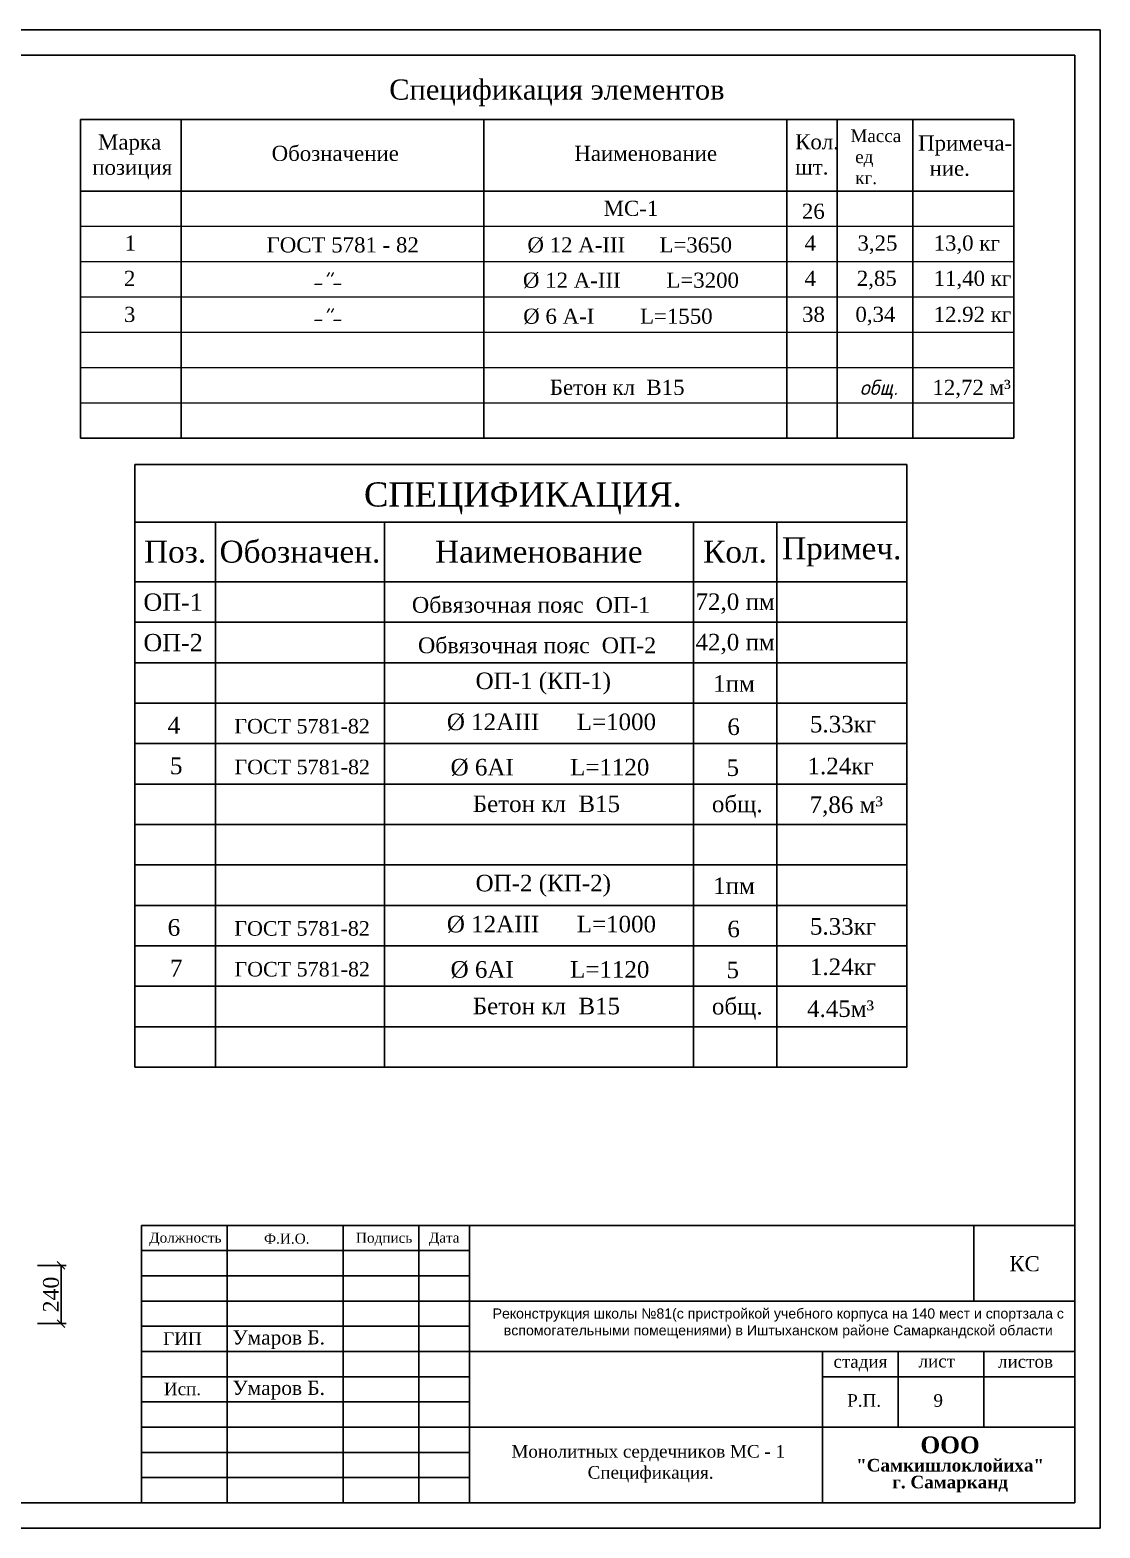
# Model space of a CAD drawing. Header units: millimetres. Extents: x 572274 to 2241483, y -888675 to -304135.
# Drawn here: x 1296401 to 1317612, y -645007 to -615307 of the extents above; entities that cross this region are included whole.
import ezdxf

# ---------------------------------------------------------------- set-up
doc = ezdxf.new("R2010")
doc.units = ezdxf.units.MM
doc.layers.add('Layer7', color=7, linetype='Continuous')
doc.layers.add('PLAN', color=250, linetype='Continuous', lineweight=25)
doc.layers.add('Оси и размеры', color=7, linetype='Continuous', lineweight=9)
doc.styles.add('Arial 3.', font='arial.ttf')
doc.styles.add('Arial Gyr', font='arial.ttf')
doc.styles.add('ISOCPEUR', font='isocpeui.ttf', dxfattribs={"height": 300})
doc.styles.get("Standard").update_dxf_attribs({"font": 'isocpeur.ttf'})
doc.styles.add('WMF-Times New Roman0', font='times.ttf')
doc.dimstyles.new('Копия ISO-25', dxfattribs={"dimtxt": 150, "dimasz": 150, "dimexe": 1.25, "dimexo": 0.625, "dimgap": 50, "dimtad": 1, "dimdec": 0, "dimtxsty": 'Standard', "dimblk": 'OBLIQUE', "dimcen": 2.5, "dimadec": 0, "dimazin": 0, "dimtfac": 1, "dimtdec": 0, "dimtmove": 0, "dimatfit": 3, "dimldrblk": 'OBLIQUE', "dimfxl": 1.25, "dimarcsym": 0})

# ---------------------------------------------------------------- blocks, each defined once
blk = doc.blocks.new('12')
at = {"color": 5, "lineweight": 30}
for p, q in [((4038680, 3054550), (4038680, 3049050)), ((4038680, 3054550), (4038680, 3049050)), ((4038680, 3054550), (4038680, 3049050)), ((4057180, 3054550), (4038680, 3054550)), ((4057180, 3054550), (4038680, 3054550)), ((4057180, 3054550), (4038680, 3054550)), ((4040380, 3054550), (4040380, 3049050)), ((4040380, 3054550), (4040380, 3049050)), ((4042680, 3054550), (4042680, 3049050)), ((4044180, 3054550), (4044180, 3049050)), ((4045180, 3054550), (4045180, 3049050)), ((4057180, 3049050), (4057180, 3054550)), ((4057180, 3054550), (4057180, 3049050)), ((4045180, 3054050), (4038680, 3054050)), ((4045180, 3053550), (4038680, 3053550)), ((4057180, 3053050), (4038680, 3053050)), ((4045180, 3052550), (4038680, 3052550)), ((4038680, 3052050), (4057180, 3052050)), ((4052180, 3049050), (4052180, 3052050)), ((4053680, 3050550), (4053680, 3052050)), ((4055380, 3050550), (4055380, 3052050)), ((4038680, 3051550), (4045180, 3051550)), ((4052180, 3051550), (4057180, 3051550)), ((4038680, 3051050), (4045180, 3051050)), ((4038680, 3050550), (4057180, 3050550)), ((4038680, 3050050), (4045180, 3050050)), ((4038680, 3049550), (4045180, 3049550)), ((4038680, 3049050), (4057180, 3049050))]:
    blk.add_line(p, q, dxfattribs=at)
blk = doc.blocks.new('_Oblique')
at = {"color": 0, "linetype": 'ByBlock', "lineweight": -2}
blk.add_line((-0.5, -0.5), (0.5, 0.5), dxfattribs=at)
blk = doc.blocks.new('*D935')
at = {"color": 0, "lineweight": -2, "transparency": 16777216}
for p, q in [((1296548, -639801), (1297118, -639801)), ((1297018, -639801), (1297018, -640954)), ((1296548, -640954), (1297118, -640954))]:
    blk.add_line(p, q, dxfattribs=at)
at = {"layer": 'Defpoints', "color": 0, "lineweight": 25, "transparency": 16777216}
for p in [(1296498, -639801), (1296498, -640954), (1297018, -640954)]:
    blk.add_point(p, dxfattribs=at)
at = {"color": 0, "lineweight": -2, "transparency": 16777216, "xscale": 150, "yscale": 150, "zscale": 150}
for p, rotation in [((1297018, -639801), 90), ((1297018, -640954), 270)]:
    blk.add_blockref('_Oblique', p, dxfattribs=dict(at, rotation=rotation))
at = {"color": 0, "transparency": 16777216, "insert": (1296819, -640378), "char_height": 250, "attachment_point": 5, "rotation": 90, "style": 'WMF-Times New Roman0', "bg_fill": 3, "box_fill_scale": 1.1, "bg_fill_color": 256, "bg_fill_true_color": 13158600, "bg_fill_transparency": 0}
blk.add_mtext('{\\H1.25x;240}', dxfattribs=at)

msp = doc.modelspace()

# ---------------------------------------------------------------- linework, layer by layer
at = {"color": 0, "lineweight": 25}
for p, q in [((1297400.561, -617085.326), (1315900.561, -617085.326)), ((1297400.561, -623400.49), (1297400.561, -617085.326)), ((1299400.561, -623400.49), (1299400.561, -617085.326)), ((1305400.561, -623400.49), (1305400.561, -617085.326)), ((1311400.561, -623400.49), (1311400.561, -617085.326)), ((1312400.561, -623400.49), (1312400.561, -617085.326)), ((1313900.561, -623400.49), (1313900.561, -617085.326)), ((1315900.561, -623400.49), (1315900.561, -617085.326)), ((1297400.561, -618500.49), (1315900.561, -618500.49)), ((1297400.561, -623400.49), (1315900.561, -623400.49))]:
    msp.add_line(p, q, dxfattribs=at)
at = {"color": 7, "lineweight": 25, "ltscale": 100}
for p, q in [((1313783.571, -623925.326), (1298477.551, -623925.326)), ((1313783.571, -623925.326), (1313783.571, -635870.5)), ((1313783.571, -625062.772), (1298477.551, -625062.772)), ((1300080.431, -625062.772), (1300080.431, -635870.5)), ((1303425.736, -625062.772), (1303425.736, -635870.5)), ((1309551.318, -625062.772), (1309551.318, -635870.5)), ((1311202.79, -625062.772), (1311202.79, -635870.5)), ((1298477.551, -626247.214), (1313783.571, -626247.214)), ((1298477.551, -627049.154), (1313783.571, -627049.154)), ((1298477.551, -627851.095), (1313783.571, -627851.095)), ((1298477.551, -628653.035), (1313783.571, -628653.035)), ((1298477.551, -629454.976), (1313783.571, -629454.976)), ((1298477.551, -630256.916), (1313783.571, -630256.916)), ((1298477.551, -631058.857), (1313783.571, -631058.857)), ((1298477.551, -631860.797), (1313783.571, -631860.797)), ((1298477.551, -632662.738), (1313783.571, -632662.738)), ((1298477.551, -633464.678), (1313783.571, -633464.678)), ((1298477.551, -634266.619), (1313783.571, -634266.619)), ((1298477.551, -635068.559), (1313783.571, -635068.559)), ((1298477.551, -635870.5), (1313783.571, -635870.5))]:
    msp.add_line(p, q, dxfattribs=at)
at = {"color": 5, "lineweight": 30}
msp.add_line((1315111.986, -640507.414), (1315111.986, -639007.414), dxfattribs=at)
at = {"lineweight": 25, "ltscale": 100}
msp.add_lwpolyline([(1275611.986, -645007.415), (1317611.986, -645007.415), (1317611.986, -615307.415), (1275611.986, -615307.415)], close=True, dxfattribs=at)
at = {"color": 1, "lineweight": 30}
msp.add_lwpolyline([(1277611.986, -644507.415), (1317111.986, -644507.415), (1317111.986, -615807.415), (1277611.986, -615807.415)], close=True, dxfattribs=at)
at = {"layer": 'Layer7', "color": 0, "lineweight": 0}
for p, q in [((1297400.561, -619200.49), (1315900.561, -619200.49)), ((1297400.561, -619900.49), (1315900.561, -619900.49)), ((1297400.561, -620600.49), (1315900.561, -620600.49)), ((1297400.561, -621300.49), (1315900.561, -621300.49)), ((1297400.561, -622000.49), (1315900.561, -622000.49)), ((1297400.561, -622700.49), (1315900.561, -622700.49))]:
    msp.add_line(p, q, dxfattribs=at)
at = {"layer": 'PLAN', "color": 0, "linetype": 'ByBlock', "lineweight": 25, "ltscale": 500}
msp.add_line((1298477.551, -623925.326), (1298477.551, -635870.5), dxfattribs=at)

# ---------------------------------------------------------------- block references
msp.add_blockref('12', (-2740068.014, -3693557.772))

# ---------------------------------------------------------------- texts
at = {"insert": (1302616.057, -616289.031), "char_height": 400, "width": 9574.6845, "attachment_point": 1, "style": 'WMF-Times New Roman0'}
msp.add_mtext('\\pt690.64;      Спецификация элементов', dxfattribs=at)
at = {"color": 0, "attachment_point": 1, "style": 'WMF-Times New Roman0'}
for s, insert, char_height, width in [('{\\fTimes New Roman|b0|i0|c204|p18; Марка\\Pпозиция}', (1297637.182, -617379.328), 300, 1980.20298), ('{\\fTimes New Roman|b0|i0|c204|p18;Кол. шт.}', (1311569.231, -617373.5), 300, 782.13456), ('{\\fTimes New Roman|b0|i0|c204|p18;Масса\\P ед\\P кг.}', (1312664.773, -617280.468), 250, 1363.56157), ('{\\fTimes New Roman|b0|i0|c204|p18;Примеча-\\P  ние.}', (1314005.856, -617399.103), 300, 1704.76207), ('{\\fTimes New Roman|b0|i0|c204|p18;Обозначение}', (1301191.843, -617603.817), 300, 4697.94345), ('{\\fTimes New Roman|b0|i0|c204|p18;Наименование}', (1307191.843, -617603.817), 300, 4697.94345), ('26', (1311702.317, -618751.75), 300, 1107.45371), ('{\\fTimes New Roman|b0|i0|c204|p18;1}', (1298276.804, -619382.023), 300, 1461.24069), ('ГОСТ 5781 - 82                   %%C 12 A-III      L=3650', (1301091.066, -619418.445), 300, 10273.20345), ('{\\fTimes New Roman|b0|i0|c0|p18;4}', (1311755.077, -619381.441), 300, 1107.45371), ('3,25', (1312803.543, -619381.441), 300, 1107.45371), ('13,0 кг', (1314312.539, -619381.441), 300, 1457.461), ('{\\fTimes New Roman|b0|i0|c204|p18;2}', (1298264.755, -620082.023), 300, 1461.24069), ('{\\fISOCPEUR|b0|i1|c204|p34;-"-  }', (1301982.336, -620169.135), 300, 1100.63476), ('{\\fISOCPEUR|b0|i1|c204|p34;   \\fTimes New Roman|b0|i0|c186|p18;%%C 12 A-III        L=3}2{\\fTimes New Roman|b0|i0|c186|p18;00}', (1305599.797, -620118.445), 300, 6084.00287), ('{\\fTimes New Roman|b0|i0|c0|p18;4}', (1311755.077, -620081.441), 300, 1107.45371), ('2{\\fTimes New Roman|b0|i0|c186|p18;,}85', (1312790, -620081.441), 300, 1107.45371), ('{\\fTimes New Roman|b0|i0|c186|p18;1}1{\\fTimes New Roman|b0|i0|c186|p18;,}40{\\fTimes New Roman|b0|i0|c186|p18; }кг', (1314312.539, -620081.441), 300, 1588.02168), ('{\\fTimes New Roman|b0|i0|c204|p18;3}', (1298264.755, -620796.282), 300, 1461.24069), ('{\\fISOCPEUR|b0|i1|c204|p34;-"-  }', (1301982.336, -620883.393), 300, 1100.63476), ('{\\fISOCPEUR|b0|i1|c204|p34;  } %%C 6 A-I        L=1550', (1305683.398, -620832.703), 300, 5024.81248), ('{\\fTimes New Roman|b0|i0|c0|p18;38}', (1311705.395, -620795.7), 300, 1107.45371), ('0,34', (1312763.543, -620795.7), 300, 896.45686), ('12.92 кг', (1314312.539, -620795.7), 300, 1588.02168), ('Умаров Б.', (1300417.341, -641088.896), 280, 2199.70893), ('Умаров Б.', (1300417.341, -642088.896), 280, 2199.70893)]:
    msp.add_mtext(s, dxfattribs=dict(at, insert=insert, char_height=char_height, width=width))
at = {"color": 7, "lineweight": 25, "ltscale": 100, "style": 'WMF-Times New Roman0'}
for s, insert, char_height, width, attachment_point in [('СПЕЦИФИКАЦИЯ.', (1306171.057, -624593.451), 478.92608, 15305.87017, 5), ('{\\fTimes New Roman|b0|i0|c204|p18; \\H0.97296x;  ГОСТ 5781-82}', (1300121.559, -628965.695), 296.73181, 7717.4047, 1), ('Ø{\\C0; 12АIII      L=1000}', (1304664.985, -628860.307), 328.077, 4925.33188, 1), (' {\\H0.97296x;  \\fTimes New Roman|b0|i0|c204|p18;ГОСТ 5781-82}', (1300124.64, -629774.066), 296.73181, 7717.4047, 1), ('Ø{\\C0; 6АI         L=1120}', (1304738.899, -629759.096), 328.077, 4925.33188, 1), ('              Бетон кл  В15', (1303443.998, -630484.703), 328.077, 4925.33188, 1), ('Ø{\\C0; 12АIII      L=1000}', (1304664.985, -632870.01), 328.077, 4925.33188, 1), ('{\\fTimes New Roman|b0|i0|c204|p18; \\H0.97296x;  ГОСТ 5781-82}', (1300121.559, -632975.398), 296.73181, 7717.4047, 1), (' {\\H0.97296x;  \\fTimes New Roman|b0|i0|c204|p18;ГОСТ 5781-82}', (1300124.64, -633783.768), 296.73181, 7717.4047, 1), ('Ø{\\C0; 6АI         L=1120}', (1304738.899, -633768.799), 328.077, 4925.33188, 1), ('              Бетон кл  В15', (1303443.998, -634494.406), 328.077, 4925.33188, 1)]:
    msp.add_mtext(s, dxfattribs=dict(at, insert=insert, char_height=char_height, width=width, attachment_point=attachment_point))
at = {"color": 7, "lineweight": 25, "ltscale": 100, "char_height": 436.0732, "attachment_point": 5}
for s, insert, width in [('{\\fTimes New Roman|b0|i0|c204|p18;Поз.}', (1299278.991, -625654.993), 1602.73097), ('{\\fTimes New Roman|b0|i0|c204|p18;Обозначен.}', (1301753.084, -625654.993), 3345.15487), ('{\\fTimes New Roman|b0|i0|c204|p18;Наименование}', (1306488.527, -625654.993), 6125.43297), ('{\\fTimes New Roman|b0|i0|c204|p18;Кол\\fTimes New Roman|b0|i0|c0|p18;.}', (1310377.054, -625654.993), 1651.32198), ('{\\fTimes New Roman|b0|i0|c204|p18;Примеч\\fTimes New Roman|b0|i0|c0|p18;.}', (1312493.18, -625654.993), 3979.24009)]:
    msp.add_mtext(s, dxfattribs=dict(at, insert=insert, width=width))
at = {"color": 0, "lineweight": 15, "attachment_point": 5, "style": 'Arial Gyr'}
for s, insert, char_height, width in [('{\\fTimes New Roman|b0|i0|c204|p18;ОП-1}', (1299238.785, -626653.095), 342.09006, 2411.48331), ('{\\fTimes New Roman|b0|i0|c204|p18;Обвязочная\\fTimes New Roman|b0|i0|c0|p18; \\fTimes New Roman|b0|i0|c204|p18;пояс  ОП-1 \\fTimes New Roman|b0|i0|c0|p18; }', (1306333.341, -626707.479), 313.577165, 4887.14504), ('{\\fTimes New Roman|b0|i0|c0|p18;72,0\\fTimes New Roman|b0|i0|c204|p18; пм}', (1310379.199, -626680.751), 328.077, 2411.48331), ('{\\fTimes New Roman|b0|i0|c204|p18;ОП-\\fTimes New Roman|b0|i0|c0|p18;2}', (1299238.785, -627455.036), 342.09006, 2411.48331), ('{\\fTimes New Roman|b0|i0|c204|p18;Обвязочная\\fTimes New Roman|b0|i0|c0|p18; \\fTimes New Roman|b0|i0|c204|p18;пояс\\fTimes New Roman|b0|i0|c0|p18;  \\fTimes New Roman|b0|i0|c204|p18;ОП-2   \\fTimes New Roman|b0|i0|c0|p18; }', (1306453.341, -627509.419), 313.577165, 4887.14504), ('{\\fTimes New Roman|b0|i0|c0|p18;42,0\\fTimes New Roman|b0|i0|c204|p18; пм}', (1310379.199, -627482.691), 328.077, 2411.48331), ('{\\fTimes New Roman|b0|i0|c204|p18;ОП-1 (КП-1)}', (1306576.113, -628264.289), 328.077, 4087.99992), ('{\\fTimes New Roman|b0|i0|c204|p18;1пм}', (1310356.113, -628264.289), 328.077, 2411.48331), ('{\\fTimes New Roman|b0|i0|c204|p18;4}', (1299255.162, -629092.712), 332.90219, 2446.95018), ('{\\fTimes New Roman|b0|i0|c204|p18;6}', (1310349.228, -629123.163), 328.077, 2411.48331), ('{\\fTimes New Roman|b0|i0|c204|p18;5.33кг}', (1312517.177, -629072.905), 328.077, 2411.48331), ('{\\fTimes New Roman|b0|i0|c204|p18;5}', (1299299.438, -629898.721), 332.90219, 2446.95018), ('{\\fTimes New Roman|b0|i0|c0|p18;5}', (1310332.131, -629935.2), 328.077, 2411.48331), ('{\\fTimes New Roman|b0|i0|c204|p18;1.24кг}', (1312468.969, -629902.507), 328.077, 2411.48331), ('{\\fTimes New Roman|b0|i0|c204|p18;общ.}', (1310421.598, -630704.896), 328.40646, 2606.80796), ('{\\fTimes New Roman|b0|i0|c204|p18;7,86 м³}', (1312581.598, -630704.896), 328.40646, 2606.80796), ('{\\fTimes New Roman|b0|i0|c204|p18;ОП-2 (КП-2)}', (1306576.113, -632273.991), 328.077, 4087.99992), ('{\\fTimes New Roman|b0|i0|c204|p18;1пм}', (1310356.113, -632273.991), 328.077, 2411.48331), ('{\\fTimes New Roman|b0|i0|c204|p18;6}', (1299255.162, -633102.414), 332.90219, 2446.95018), ('{\\fTimes New Roman|b0|i0|c204|p18;6}', (1310349.228, -633132.866), 328.077, 2411.48331), ('{\\fTimes New Roman|b0|i0|c204|p18;5.33кг}', (1312517.177, -633082.607), 328.077, 2411.48331), ('{\\fTimes New Roman|b0|i0|c204|p18;7}', (1299299.438, -633908.424), 332.90219, 2446.95018), ('{\\fTimes New Roman|b0|i0|c0|p18;5}', (1310332.131, -633944.903), 328.077, 2411.48331), ('{\\fTimes New Roman|b0|i0|c204|p18;1.24кг}', (1312517.177, -633884.548), 328.077, 2411.48331), ('{\\fTimes New Roman|b0|i0|c204|p18;общ.}', (1310421.598, -634714.598), 328.40646, 2606.80796), ('{\\fTimes New Roman|b0|i0|c204|p18;4.45м³}', (1312468.969, -634714.15), 328.077, 2411.48331)]:
    msp.add_mtext(s, dxfattribs=dict(at, insert=insert, char_height=char_height, width=width))
at = {"color": 1, "linetype": 'ByBlock', "ltscale": 30, "char_height": 200, "attachment_point": 5}
for s, insert, width in [('{\\fTimes New Roman|b0|i0|c204|p18;\\C256;Должность}', (1299481.505, -639282.04), 2025.66353), ('{\\fTimes New Roman|b0|i0|c204|p18;\\C256;Ф\\fTimes New Roman|b0|i0|c161|p18;.\\fTimes New Roman|b0|i0|c204|p18;И\\fTimes New Roman|b0|i0|c161|p18;.\\fTimes New Roman|b0|i0|c204|p18;О\\fTimes New Roman|b0|i0|c161|p18;.}', (1301491.505, -639272.04), 1404.02516), ('{\\fTimes New Roman|b0|i0|c204|p18;\\C256;Подпись}', (1303421.505, -639282.04), 1404.02516), ('{\\fTimes New Roman|b0|i0|c204|p18;\\C256;Дата}', (1304611.505, -639282.04), 1404.02516)]:
    msp.add_mtext(s, dxfattribs=dict(at, insert=insert, width=width))
at = {"attachment_point": 1}
for s, insert, char_height, width in [('{\\fTimes New Roman|b0|i0|c204|p18;КС}', (1315812.953, -639616.639), 300, 971.01286), ('{\\fTimes New Roman|b0|i0|c204|p18;стадия}', (1312328.418, -641580.996), 250, 1500), ('{\\fTimes New Roman|b0|i0|c204|p18;лист}', (1314014.338, -641573.644), 250, 1500), ('{\\fTimes New Roman|b0|i0|c204|p18;листов}', (1315589.825, -641580.996), 250, 1500), ('{\\fTimes New Roman|b0|i0|c204|p18;Р.П.           9}', (1312600.443, -642353.197), 250, 3590.20373)]:
    msp.add_mtext(s, dxfattribs=dict(at, insert=insert, char_height=char_height, width=width))
at = {"color": 0, "linetype": 'ByBlock', "insert": (1311234.224, -640653.87), "char_height": 200, "width": 11599.6853, "attachment_point": 2, "style": 'ISOCPEUR'}
msp.add_mtext('{\\fArial|b0|i0|c204|p34;\\C256;Реконструкция школы №81(с пристройкой учебного корпуса на 140 мест и спортзала с вспомогательными помещениями) в Иштыханском районе Самаркандской области}', dxfattribs=at)
at = {"linetype": 'ByBlock', "ltscale": 30, "char_height": 250, "width": 1730.06259, "attachment_point": 5}
for s, insert in [('{\\fTimes New Roman|b0|i0|c204|p18;ГИП}', (1299424.523, -641252.04)), ('{\\fTimes New Roman|b0|i0|c204|p18;Исп.}', (1299424.523, -642252.04))]:
    msp.add_mtext(s, dxfattribs=dict(at, insert=insert))
at = {"lineweight": 30, "insert": (1314639.483, -643192.549), "char_height": 250, "width": 5723.33111, "attachment_point": 2, "line_spacing_factor": 0.8, "style": 'Arial 3.'}
msp.add_mtext('{\\fTimes New Roman Cyr|b1|i0|c0|p18;\\H1.333x;\\C250;OOO\\fTimes New Roman Cyr|b1|i0|c204|p18; \\fTimes New Roman Cyr|b1|i0|c0|p18;\\P\\fTimes New Roman Cyr|b1|i0|c204|p18;\\H0.7502x;"Самкишлоклойиха" \\Pг. Самарканд}', dxfattribs=at)
at = {"color": 0, "insert": (1305944.955, -643362.15), "char_height": 250, "width": 8685.19075, "attachment_point": 1}
msp.add_mtext('{\\fTimes New Roman|b0|i0|c204|p18;\\C256;Монолитных сердечников МС - 1 \\P\\C0;                Спецификация.\\P\\C256;  }', dxfattribs=at)
at = {"layer": 'Layer7', "color": 0, "lineweight": 0, "insert": (1307772.992, -618693.287), "char_height": 300, "width": 5662.35339, "attachment_point": 1, "style": 'WMF-Times New Roman0'}
msp.add_mtext('МС-1', dxfattribs=at)
at = {"layer": 'Оси и размеры', "color": 0, "insert": (1306706.301, -622243.318), "char_height": 300, "width": 11258.51801, "attachment_point": 1, "style": 'WMF-Times New Roman0'}
msp.add_mtext('Бетон кл  В{\\fTimes New Roman|b0|i0|c186|p18;15  \\fISOCPEUR|b0|i1|c204|p34;                 общ.   \\fTimes New Roman|b0|i0|c186|p18; 1}2{\\fTimes New Roman|b0|i0|c186|p18;,}72{\\fTimes New Roman|b0|i0|c186|p18; }м{\\fTimes New Roman|b0|i0|c186|p18;³}', dxfattribs=at)

# ---------------------------------------------------------------- next in the draw order: dimensions: what is measured, and where the dimension line sits
dim = msp.add_linear_dim(base=(1297018.401, -640953.993), p1=(1296498.103, -639801.045), p2=(1296498.103, -640953.993), angle=90, text='{\\H1.25x;240}', dimstyle='Копия ISO-25', override={"dimscale": 1, "dimtxt": 250, "dimexe": 100, "dimexo": 50, "dimgap": 40, "dimtxsty": 'WMF-Times New Roman0', "dimfxl": 1.25, "dimtfill": 1})
dim.commit()
dim.dimension.update_dxf_attribs({"geometry": '*D935', "text_midpoint": (1297018.401, -640377.519), "dimtype": 160})

doc.saveas('drawing.dxf')
